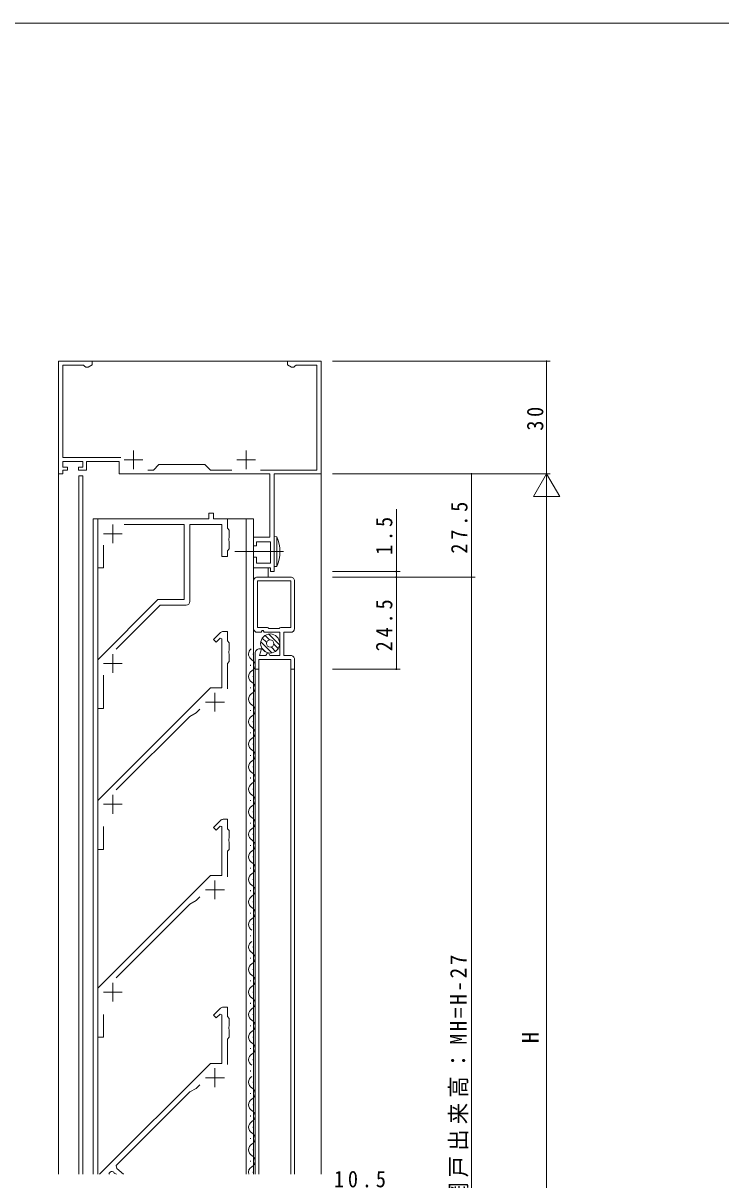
# Model space of a CAD drawing. Units: millimetres on the paper. Extents: x -420 to 373, y -297 to 267.
# Drawn here: x -234.7 to -48.9, y -43.6 to 264.4 of the extents above; entities that cross this region are included whole.
import ezdxf
from ezdxf.enums import TextEntityAlignment as Align

# ---------------------------------------------------------------- set-up
doc = ezdxf.new("R2010")
doc.units = ezdxf.units.MM
for name, color, linetype, lineweight in [('0-1_YKK_ZWAK', 7, 'Continuous', 9), ('0-3_YKK_11', 7, 'Continuous', 9), ('0-4_YKK_12', 2, 'Continuous', 9), ('0-5_YKK_D', 6, 'Continuous', 9), ('0-6_YKK_13', 4, 'Continuous', 9)]:
    doc.layers.add(name, color=color, linetype=linetype, lineweight=lineweight)
doc.styles.add('ＭＳ ゴシック', font='')
doc.styles.get('ＭＳ ゴシック').set_extended_font_data('MS Gothic')

msp = doc.modelspace()

# ---------------------------------------------------------------- linework, layer by layer
at = {"layer": '0-1_YKK_ZWAK'}
msp.add_line((352.3, 264.4), (-417.7, 264.4), dxfattribs=at)
at = {"layer": '0-3_YKK_11'}
for p, q in [((-225.344, 174.4), (-216.344, 174.4)), ((-225.344, 144.4), (-225.344, 174.4)), ((-224.144, 173.3), (-224.144, 148.7)), ((-218.639, 173.3), (-224.144, 173.3)), ((-218.341, 173.035), (-218.639, 173.3)), ((-218.044, 172.77), (-218.341, 173.035)), ((-217.435, 172.77), (-218.044, 172.77)), ((-216.344, 173.4), (-217.435, 172.77)), ((-216.344, 174.4), (-216.344, 173.4)), ((-164.344, 174.4), (-155.344, 174.4)), ((-164.344, 173.4), (-164.344, 174.4)), ((-163.252, 172.77), (-164.344, 173.4)), ((-162.644, 172.77), (-163.252, 172.77)), ((-162.346, 173.035), (-162.644, 172.77)), ((-162.048, 173.3), (-162.346, 173.035)), ((-156.544, 173.3), (-162.048, 173.3)), ((-156.544, 145.4), (-156.544, 173.3)), ((-155.344, 174.4), (-155.344, 144.4)), ((-224.144, 148.7), (-208.726, 148.7)), ((-207.844, 148.1), (-202.844, 148.1)), ((-205.344, 150.6), (-205.344, 145.6)), ((-177.844, 148.1), (-172.844, 148.1)), ((-175.344, 150.6), (-175.344, 145.6)), ((-224.144, 147.7), (-224.144, 146.2)), ((-218.844, 147.7), (-224.144, 147.7)), ((-224.144, 146.2), (-222.944, 146.2)), ((-224.144, 145.4), (-224.144, 144.4)), ((-222.944, 145.4), (-224.144, 145.4)), ((-222.944, 146.2), (-222.944, 145.4)), ((-219.944, 146.2), (-218.844, 146.2)), ((-219.944, 145.4), (-219.944, 146.2)), ((-217.844, 145.4), (-219.944, 145.4)), ((-218.844, 146.2), (-218.844, 147.7)), ((-217.844, 147.7), (-217.844, 145.4)), ((-209.144, 147.7), (-217.844, 147.7)), ((-209.144, 144.4), (-209.144, 147.7)), ((-201.503, 145.4), (-200.044, 145.4)), ((-200.044, 145.4), (-198.544, 146.9)), ((-198.544, 146.9), (-186.344, 146.9)), ((-186.344, 146.9), (-184.844, 145.4)), ((-184.844, 145.4), (-179.184, 145.4)), ((-171.503, 145.4), (-156.544, 145.4)), ((-224.144, 144.4), (-225.344, 144.4)), ((-169.044, 144.4), (-209.144, 144.4)), ((-169.044, 127.5), (-169.044, 144.4)), ((-167.844, 144.4), (-167.844, 118.4)), ((-155.344, 144.4), (-167.844, 144.4)), ((-185.244, 133.9), (-185.244, 132.4)), ((-184.044, 133.9), (-185.244, 133.9)), ((-184.044, 132.4), (-184.044, 133.9)), ((-214.844, 132.4), (-214.844, 119.4)), ((-185.244, 132.4), (-214.844, 132.4)), ((-210.844, 130.9), (-210.844, 125.9)), ((-207.85, 130.9), (-191.844, 130.9)), ((-191.844, 130.9), (-191.844, 110.9)), ((-190.344, 130.9), (-181.844, 130.9)), ((-190.344, 110.4), (-190.344, 130.9)), ((-180.344, 132.4), (-184.044, 132.4)), ((-181.844, 130.9), (-181.844, 122.4)), ((-180.344, 129.9), (-180.344, 132.4)), ((-179.844, 129.4), (-180.344, 129.9)), ((-179.844, 127.358), (-179.844, 129.4)), ((-213.344, 128.4), (-208.344, 128.4)), ((-179.964, 127.175), (-179.844, 127.358)), ((-179.964, 126.625), (-179.964, 127.175)), ((-179.844, 126.442), (-179.964, 126.625)), ((-179.844, 124.4), (-179.844, 126.442)), ((-173.344, 127.5), (-169.044, 127.5)), ((-173.344, 125.2), (-173.344, 127.5)), ((-172.544, 126.3), (-172.544, 125.2)), ((-168.844, 126.3), (-172.544, 126.3)), ((-168.844, 120.6), (-168.844, 126.3)), ((-213.344, 119.4), (-213.344, 125.407)), ((-180.344, 123.9), (-179.844, 124.4)), ((-180.344, 122.4), (-180.344, 123.9)), ((-172.544, 125.2), (-173.344, 125.2)), ((-181.844, 122.4), (-180.344, 122.4)), ((-173.344, 122.2), (-172.544, 122.2)), ((-173.344, 119.4), (-173.344, 122.2)), ((-172.544, 122.2), (-172.544, 120.6)), ((-172.544, 120.6), (-168.844, 120.6)), ((-214.844, 119.4), (-213.344, 119.4)), ((-168.844, 119.4), (-173.344, 119.4)), ((-168.844, 118.4), (-168.844, 119.4)), ((-167.844, 118.4), (-168.844, 118.4)), ((-173.343, 115.9), (-173.343, 103.2)), ((-163.443, 116.9), (-172.343, 116.9)), ((-172.343, 115.9), (-172.343, 103.5)), ((-163.443, 115.9), (-172.343, 115.9)), ((-163.443, 103.5), (-163.443, 115.9)), ((-162.444, 103.2), (-162.443, 115.9)), ((-198.844, 110.9), (-214.844, 94.9)), ((-191.844, 110.9), (-198.844, 110.9)), ((-209.903, 97.72), (-198.222, 109.4)), ((-198.222, 109.4), (-191.344, 109.4)), ((-183.997, 100.246), (-182.136, 102.107)), ((-181.429, 102.4), (-180.344, 102.4)), ((-180.344, 102.4), (-180.344, 99.9)), ((-172.343, 103.5), (-169.643, 103.5)), ((-172.343, 102.2), (-171.348, 102.2)), ((-171.348, 102.2), (-171.059, 102.7)), ((-171.059, 102.7), (-170.828, 102.7)), ((-170.828, 102.7), (-170.539, 102.2)), ((-170.539, 102.2), (-166.344, 102.2)), ((-169.643, 103.5), (-169.45, 103.35)), ((-169.45, 103.35), (-169.256, 103.2)), ((-169.256, 103.2), (-166.531, 103.2)), ((-166.531, 103.2), (-166.337, 103.35)), ((-166.344, 102.2), (-166.344, 96)), ((-166.337, 103.35), (-166.143, 103.5)), ((-166.143, 103.5), (-163.443, 103.5)), ((-165.344, 102.2), (-163.443, 102.2)), ((-165.343, 96), (-165.344, 102.2)), ((-183.29, 99.539), (-183.997, 100.246)), ((-182.214, 100.615), (-183.29, 99.539)), ((-181.844, 100.462), (-182.214, 100.615)), ((-181.844, 87.4), (-181.844, 100.462)), ((-180.344, 99.9), (-179.844, 99.4)), ((-179.844, 99.4), (-179.844, 97.358)), ((-210.844, 96.4), (-210.844, 91.4)), ((-179.844, 97.358), (-179.964, 97.175)), ((-179.964, 97.175), (-179.964, 96.625)), ((-179.964, 96.625), (-179.844, 96.442)), ((-179.844, 96.442), (-179.844, 94.4)), ((-172.944, 96.6), (-172.944, 92.4)), ((-171.765, 96), (-171.283, 97.8)), ((-170.063, 96), (-171.765, 96)), ((-171.283, 97.8), (-171.743, 97.8)), ((-169.659, 96.7), (-170.063, 96)), ((-169.428, 96.7), (-169.659, 96.7)), ((-169.024, 96), (-169.428, 96.7)), ((-166.344, 96), (-169.024, 96)), ((-163.443, 96), (-165.343, 96)), ((-214.844, 94.9), (-214.844, 81.9)), ((-213.344, 93.9), (-208.344, 93.9)), ((-179.844, 94.4), (-180.344, 93.9)), ((-180.344, 93.9), (-180.344, 87.107)), ((-171.943, 95), (-163.444, 95)), ((-171.943, 92.4), (-171.943, 95)), ((-163.444, 95), (-163.444, 92.4)), ((-162.443, 92.4), (-162.443, 95)), ((-213.344, 81.9), (-213.344, 90.787)), ((-172.944, 92.4), (-171.943, 92.4)), ((-163.444, 92.4), (-162.443, 92.4)), ((-214.844, 57.4), (-184.844, 87.4)), ((-184.844, 87.4), (-181.844, 87.4)), ((-186.144, 83.6), (-181.144, 83.6)), ((-183.644, 86.1), (-183.644, 81.1)), ((-214.844, 81.9), (-213.344, 81.9)), ((-188.644, 80.772), (-190.317, 79.806)), ((-187.675, 81.74), (-188.644, 80.772)), ((-190.317, 79.806), (-209.903, 60.22)), ((-210.844, 58.9), (-210.844, 53.9)), ((-214.844, 44.4), (-214.844, 57.4)), ((-213.344, 56.4), (-208.344, 56.4)), ((-181.429, 52.4), (-180.344, 52.4)), ((-180.344, 52.4), (-180.344, 49.9)), ((-213.344, 50.454), (-213.344, 44.4)), ((-183.997, 50.246), (-182.136, 52.107)), ((-183.29, 49.539), (-183.997, 50.246)), ((-182.214, 50.615), (-183.29, 49.539)), ((-181.844, 50.462), (-182.214, 50.615)), ((-181.844, 37.4), (-181.844, 50.462)), ((-180.344, 49.9), (-179.844, 49.4)), ((-179.844, 49.4), (-179.844, 47.358)), ((-179.844, 47.358), (-179.964, 47.175)), ((-179.964, 47.175), (-179.964, 46.625)), ((-179.964, 46.625), (-179.844, 46.442)), ((-179.844, 46.442), (-179.844, 44.4)), ((-213.344, 44.4), (-214.844, 44.4)), ((-179.844, 44.4), (-180.344, 43.9)), ((-180.344, 43.9), (-180.344, 37.107)), ((-214.844, 7.4), (-184.844, 37.4)), ((-184.844, 37.4), (-181.844, 37.4)), ((-183.644, 36.1), (-183.644, 31.1)), ((-187.675, 31.74), (-188.644, 30.772)), ((-186.144, 33.6), (-181.144, 33.6)), ((-190.317, 29.806), (-209.903, 10.22)), ((-188.644, 30.772), (-190.317, 29.806)), ((-214.844, -5.6), (-214.844, 7.4)), ((-213.344, 6.4), (-208.344, 6.4)), ((-210.844, 8.9), (-210.844, 3.9)), ((-213.344, 0.454), (-213.344, -5.6)), ((-182.136, 2.107), (-183.997, 0.246)), ((-183.997, 0.246), (-183.29, -0.461)), ((-183.29, -0.461), (-182.281, 0.548)), ((-182.281, 0.548), (-181.844, 0.367)), ((-181.844, 0.367), (-181.844, -12.6)), ((-180.344, 2.4), (-181.429, 2.4)), ((-180.344, -0.1), (-180.344, 2.4)), ((-179.844, -0.6), (-180.344, -0.1)), ((-179.964, -2.825), (-179.844, -2.642)), ((-179.964, -3.375), (-179.964, -2.825)), ((-179.844, -2.642), (-179.844, -0.6)), ((-213.344, -5.6), (-214.844, -5.6)), ((-180.344, -6.1), (-179.844, -5.6)), ((-180.344, -12.893), (-180.344, -6.1)), ((-179.844, -3.558), (-179.964, -3.375)), ((-179.844, -5.6), (-179.844, -3.558)), ((-184.844, -12.6), (-214.344, -42.1)), ((-181.844, -12.6), (-184.844, -12.6)), ((-183.644, -13.9), (-183.644, -18.9)), ((-188.644, -19.228), (-187.675, -18.26)), ((-186.144, -16.4), (-181.144, -16.4)), ((-209.903, -39.78), (-190.317, -20.194)), ((-190.317, -20.194), (-188.644, -19.228)), ((-209.724, -40.602), (-209.903, -39.78)), ((-211.872, -42.1), (-211.848, -42.027)), ((-210.438, -41.779), (-210.318, -41.878)), ((-208.017, -42.1), (-209.724, -40.602))]:
    msp.add_line(p, q, dxfattribs=at)
for centre, radius, start, end in [((-172.343, 115.9), 1, 89.99911, 180.00089), ((-163.443, 115.9), 1, 359.99913, 90), ((-191.344, 110.4), 1, 270, 359.99998), ((-181.429, 101.4), 1, 89.99997, 134.99997), ((-172.343, 103.2), 1, 179.99997, 269.99823), ((-163.443, 103.2), 1, 270.00259, 359.99913), ((-171.744, 96.6), 1.2, 89.99928, 179.99997), ((-163.443, 95), 1, 0, 90.00177), ((-181.429, 51.4), 1, 89.99997, 134.99997), ((-181.429, 1.4), 1, 90, 135), ((-211.104, -42.123), 0.75, 27.29961, 172.70038), ((-210.844, -43.6), 1.8, 56.44269, 73.03073)]:
    msp.add_arc(centre, radius, start, end, dxfattribs=at)
at = {"layer": '0-4_YKK_12'}
for p, q in [((-225.344, 174.4), (-155.344, 174.4)), ((-225.344, 174.4), (-225.344, -42.1)), ((-155.344, 174.4), (-155.344, -42.1)), ((-219.844, 143.9), (-219.844, -42.1)), ((-173.344, 144.4), (-169.444, 144.4)), ((-216.044, 132.4), (-216.044, -42.1)), ((-216.044, 132.4), (-186.044, 132.4)), ((-214.844, 132.4), (-214.844, -42.1)), ((-183.744, 132.4), (-173.344, 132.4)), ((-175.344, 132.4), (-175.344, -42.1)), ((-173.344, 132.4), (-173.344, -17.6)), ((-173.344, -42.1), (-173.344, 132.4)), ((-169.444, 119.4), (-169.444, 116.9)), ((-174.338, 97.466), (-173.997, 97.8)), ((-173.444, 96.306), (-173.444, 96.506)), ((-174.204, 93.306), (-174.204, 93.506)), ((-172.944, 92.9), (-172.944, -42.1)), ((-171.944, 92.9), (-171.944, -42.1)), ((-163.444, -42.1), (-163.444, 92.9)), ((-162.444, -42.1), (-162.444, 92.9)), ((-173.444, 90.306), (-173.444, 90.506)), ((-174.204, 87.503), (-174.204, 87.303)), ((-173.444, 84.503), (-173.444, 84.303)), ((-174.204, 81.503), (-174.204, 81.303)), ((-173.444, 78.503), (-173.444, 78.302)), ((-174.204, 75.502), (-174.204, 75.302)), ((-173.444, 72.502), (-173.444, 72.302)), ((-174.204, 69.502), (-174.204, 69.302)), ((-173.444, 66.502), (-173.444, 66.302)), ((-174.204, 63.502), (-174.204, 63.302)), ((-173.444, 60.502), (-173.444, 60.302)), ((-174.204, 57.502), (-174.204, 57.302)), ((-173.444, 54.502), (-173.444, 54.302)), ((-174.204, 51.501), (-174.204, 51.301)), ((-173.444, 48.501), (-173.444, 48.301)), ((-174.204, 45.501), (-174.204, 45.301)), ((-173.444, 42.501), (-173.444, 42.301)), ((-174.204, 39.501), (-174.204, 39.301)), ((-173.444, 36.501), (-173.444, 36.301)), ((-174.204, 33.5), (-174.204, 33.301)), ((-173.444, 30.501), (-173.444, 30.3)), ((-174.204, 27.5), (-174.204, 27.3)), ((-173.444, 24.5), (-173.444, 24.3)), ((-174.204, 21.5), (-174.204, 21.3)), ((-173.444, 18.5), (-173.444, 18.3)), ((-174.204, 15.5), (-174.204, 15.3)), ((-173.444, 12.5), (-173.444, 12.3)), ((-174.204, 9.5), (-174.204, 9.3)), ((-173.444, 6.5), (-173.444, 6.3)), ((-174.204, 3.499), (-174.204, 3.299)), ((-173.444, 0.499), (-173.444, 0.299)), ((-174.204, -2.501), (-174.204, -2.701)), ((-173.444, -5.501), (-173.444, -5.701)), ((-174.204, -8.501), (-174.204, -8.701)), ((-173.444, -11.501), (-173.444, -11.701)), ((-174.204, -14.502), (-174.204, -14.702)), ((-173.444, -17.502), (-173.444, -17.702)), ((-174.204, -20.502), (-174.204, -20.702)), ((-173.444, -23.502), (-173.444, -23.702)), ((-174.204, -26.502), (-174.204, -26.702)), ((-173.444, -29.502), (-173.444, -29.702)), ((-174.204, -32.502), (-174.204, -32.702)), ((-173.444, -35.502), (-173.444, -35.702)), ((-174.204, -38.502), (-174.204, -38.702)), ((-173.444, -41.502), (-173.444, -41.702))]:
    msp.add_line(p, q, dxfattribs=at)
msp.add_lwpolyline([(-219.844, 143.9), (-218.844, 143.9), (-218.844, -42.1)], dxfattribs=at)
for centre, start, end in [((-172.985, 96.406), 141.91002, 240.80063), ((-174.662, 93.406), 299.19063, 60.80936), ((-172.985, 90.406), 119.19936, 240.80063), ((-174.662, 87.403), 299.19063, 60.80936), ((-172.985, 84.403), 119.19936, 240.80063), ((-174.662, 81.403), 299.19063, 60.80936), ((-172.985, 78.403), 119.19936, 240.80063), ((-174.662, 75.402), 299.19063, 60.80936), ((-172.986, 72.402), 119.19936, 240.80063), ((-174.662, 69.402), 299.19063, 60.80936), ((-172.985, 66.402), 119.19936, 240.80063), ((-174.662, 63.402), 299.19063, 60.80936), ((-172.985, 60.402), 119.19936, 240.80063), ((-174.662, 57.401), 299.19063, 60.80936), ((-172.986, 54.402), 119.19936, 240.80063), ((-174.662, 51.401), 299.19063, 60.80936), ((-172.985, 48.401), 119.19936, 240.80063), ((-174.662, 45.401), 299.19063, 60.80936), ((-172.985, 42.401), 119.19936, 240.80063), ((-174.662, 39.401), 299.19063, 60.80936), ((-172.985, 36.401), 119.19936, 240.80063), ((-174.662, 33.401), 299.19063, 60.80936), ((-172.985, 30.4), 119.19936, 240.80063), ((-174.662, 27.4), 299.19063, 60.80936), ((-172.985, 24.4), 119.19936, 240.80063), ((-172.985, 18.4), 119.19936, 240.80063), ((-174.662, 15.4), 299.19063, 60.80936), ((-172.986, 12.4), 119.19936, 240.80063), ((-174.662, 9.4), 299.19063, 60.80936), ((-172.986, 6.4), 119.19936, 240.80063), ((-174.662, 3.399), 299.19063, 60.80936), ((-172.985, 0.399), 119.19936, 240.80063), ((-174.662, -2.601), 299.19063, 60.80936), ((-172.985, -5.601), 119.19936, 240.80063), ((-174.662, -8.601), 299.19063, 60.80936), ((-172.985, -11.601), 119.19936, 240.80063), ((-172.985, -17.602), 119.19936, 240.80063), ((-174.662, -20.602), 299.19063, 60.80936), ((-172.986, -23.602), 119.19936, 240.80063), ((-174.662, -26.602), 299.19063, 60.80936), ((-172.986, -29.602), 119.19936, 240.80063), ((-174.662, -32.602), 299.19063, 60.80936), ((-172.986, -35.602), 119.19936, 240.80063), ((-174.662, -38.602), 299.19063, 60.80936), ((-172.986, -41.602), 119.19936, 196.82918)]:
    msp.add_arc(centre, 1.718, start, end, dxfattribs=at)
at = {"layer": '0-5_YKK_D'}
for p, q in [((-152.344, 174.4), (-94.344, 174.4)), ((-95.344, 144.4), (-95.344, 174.4)), ((-152.344, 144.4), (-114.344, 144.4)), ((-152.344, 144.4), (-94.344, 144.4)), ((-152.344, 144.4), (-94.344, 144.4)), ((-115.344, 116.9), (-115.344, 144.4)), ((-95.344, 144.4), (-98.844, 138.338)), ((-95.344, 144.4), (-95.344, 132.276)), ((-95.344, 144.4), (-91.844, 138.338)), ((-98.844, 138.338), (-91.844, 138.338)), ((-95.344, -148.6), (-95.344, 137.4)), ((-152.344, 118.4), (-134.344, 118.4)), ((-152.344, 116.9), (-114.344, 116.9)), ((-152.344, 116.9), (-134.344, 116.9)), ((-152.344, 116.9), (-134.344, 116.9)), ((-152.344, 116.9), (-114.344, 116.9)), ((-135.344, 116.9), (-135.344, 92.4)), ((-135.344, 116.9), (-135.344, 115.2)), ((-115.344, 116.9), (-115.344, -156.1)), ((-152.344, 92.4), (-134.344, 92.4))]:
    msp.add_line(p, q, dxfattribs=at)
msp.add_lwpolyline([(-135.344, 116.9), (-135.344, 118.4), (-135.344, 135)], dxfattribs=at)
for centre, start, end in [((-95.344, 174.4), 90, 270), ((-95.344, 174.4), 270, 90), ((-115.344, 144.4), 90, 270), ((-115.344, 144.4), 270, 90), ((-135.344, 118.4), 90, 270), ((-135.344, 118.4), 270, 90), ((-135.344, 116.9), 90, 270), ((-135.344, 116.9), 270, 90), ((-115.344, 116.9), 90, 270), ((-115.344, 116.9), 90, 270), ((-115.344, 116.9), 270, 90), ((-115.344, 116.9), 270, 90), ((-135.344, 92.4), 90, 270), ((-135.344, 92.4), 270, 90)]:
    msp.add_arc(centre, 0.106, start, end, dxfattribs=at)
at = {"layer": '0-6_YKK_13'}
for p, q in [((-167.844, 127.698), (-167.201, 127.642)), ((-167.844, 119.698), (-167.844, 127.698)), ((-167.201, 127.642), (-167.201, 119.754)), ((-165.418, 123.698), (-178.357, 123.698)), ((-167.844, 119.698), (-167.201, 119.754)), ((-166.412, 98.879), (-169.276, 101.743)), ((-168.482, 96.706), (-171.449, 99.673)), ((-169.89, 99.528), (-171.033, 100.672)), ((-169.142, 100.194), (-170.312, 101.365)), ((-166.791, 97.843), (-167.961, 99.013)), ((-170.173, 96.983), (-171.173, 97.983)), ((-167.484, 97.122), (-168.627, 98.265))]:
    msp.add_line(p, q, dxfattribs=at)
for radius in [2.55, 1]:
    msp.add_circle((-168.94, 99.215), radius, dxfattribs=at)
msp.add_arc((-175.844, 123.698), 9.5, 335.47226, 24.52773, dxfattribs=at)

# ---------------------------------------------------------------- texts
at = {"layer": '0-5_YKK_D', "color": 3, "style": 'ＭＳ ゴシック'}
msp.add_text('H', height=4.399, rotation=90, dxfattribs=at).set_placement((-96.144, -7.2), align=Align.BOTTOM_LEFT)
at = {"layer": '0-5_YKK_D', "color": 3, "char_height": 4.399, "attachment_point": 7, "rotation": 90, "style": 'ＭＳ ゴシック'}
for s, insert in [('\\T1.36;\\W0.9;30', (-96.144, 155.88)), ('\\T1.38;\\W0.9;27.5', (-116.344, 123.13)), ('\\T1.38;\\W0.9;1.5', (-136.344, 122.8)), ('\\T1.38;\\W0.9;24.5', (-136.344, 97.13)), ('\\T1.24;\\W0.95;網戸出来高：MH=H-27', (-116.144, -50))]:
    msp.add_mtext(s, dxfattribs=dict(at, insert=insert))
at = {"layer": '0-5_YKK_D', "color": 3, "insert": (-151.962, -45.652), "char_height": 4.399, "attachment_point": 7, "style": 'ＭＳ ゴシック'}
msp.add_mtext('\\T1.38;\\W0.9;10.5', dxfattribs=at)

doc.saveas('drawing.dxf')
